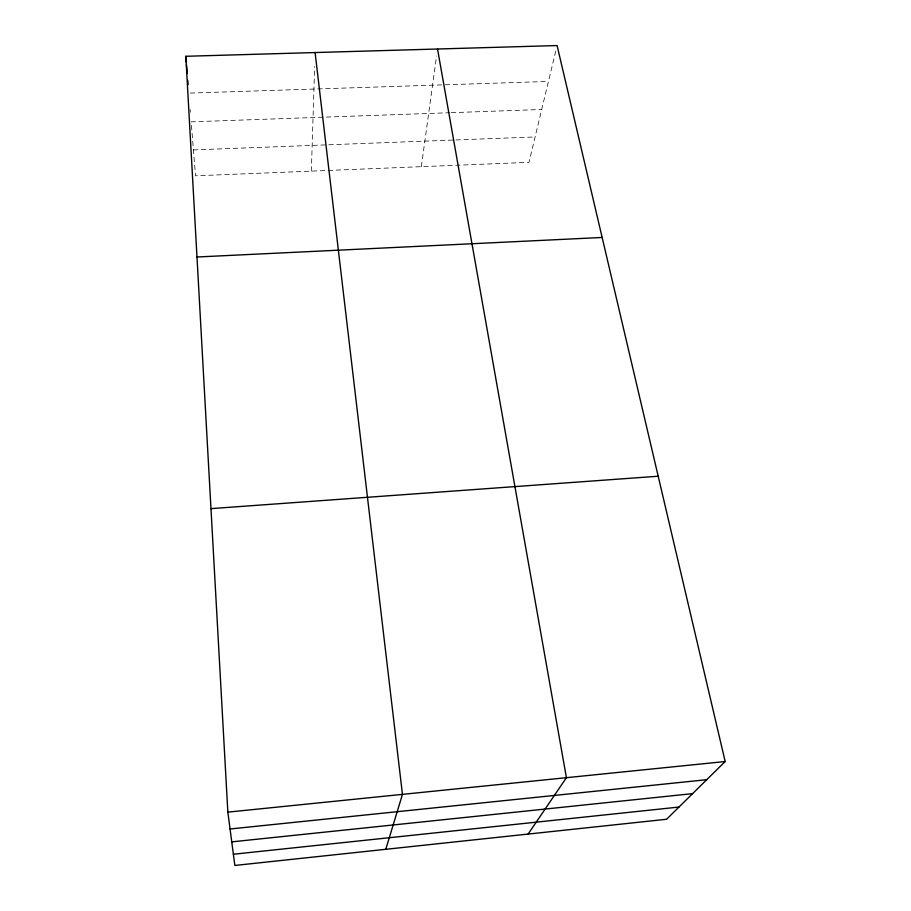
<?xml version="1.0" encoding="UTF-8"?>
<svg xmlns="http://www.w3.org/2000/svg" width="911" height="911" viewBox="0 0 911 911"><rect width="100%" height="100%" fill="white"/><g stroke="black" fill="none" stroke-linecap="round" stroke-linejoin="round"><path stroke-width="0.68" stroke-dasharray="4.55 3.42" d="M311.357 171.12L314.648 66.594M421.326 166.679L436.574 55.97M555.767 51.073L528.984 162.329L195.535 175.8L191.151 121.835L449.852 112.725M193.428 149.916L454.521 140.009M455.933 139.952L535.087 136.957M451.264 112.668L541.703 109.491M190.24 93.07L548.456 81.432M190.148 109.525L190.365 112.258"/><path stroke-width="1.37" d="M385.774 849.303L402.457 794.369L315.092 52.553M528.129 834.077L566.414 777.687L437.531 49.012M725.179 761.528L666.579 819.262L234.844 865.45L227.852 812.134L185.821 56.288L557.088 45.55L725.179 761.528L227.852 812.134M233.375 854.233L678.968 807.055M230.062 828.987L706.742 779.691M231.758 841.866L692.599 793.629M210.976 508.634L658.197 476.225M196.981 257.004L602.148 237.464M185.821 56.288L186.277 61.959M186.516 64.783L187.199 73.29M187.78 80.362L188.121 84.621"/></g></svg>
